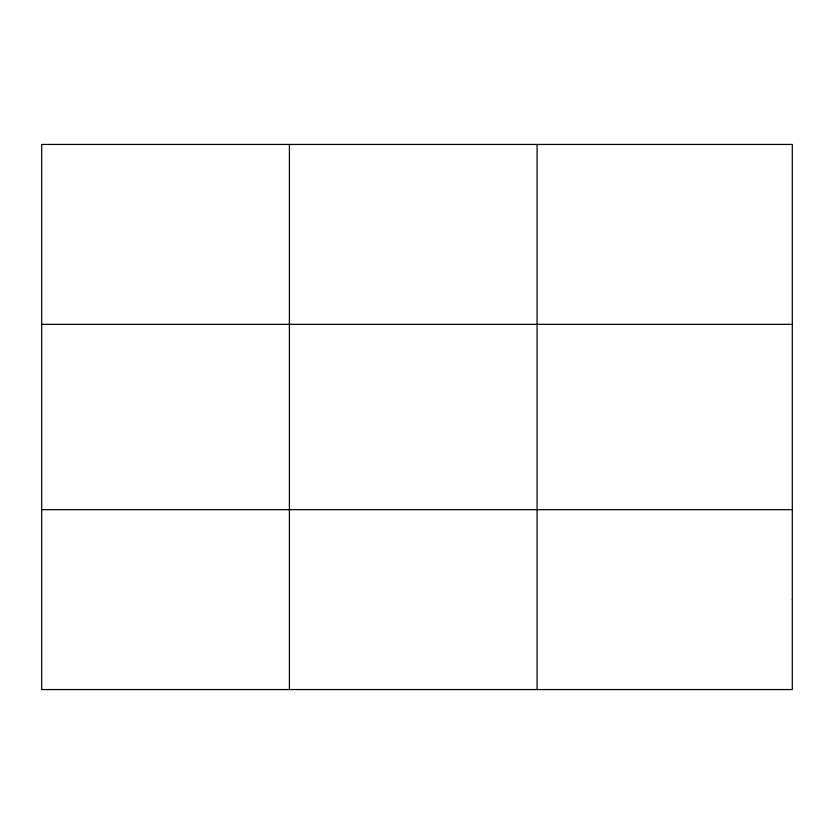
<?xml version="1.0" encoding="UTF-8"?>
<svg xmlns="http://www.w3.org/2000/svg" width="834" height="834" viewBox="0 0 834 834"><rect width="100%" height="100%" fill="white"/><g stroke="black" fill="none" stroke-linecap="round" stroke-linejoin="round"><path stroke-width="1.25" d="M289.398 144.438L289.398 689.562M537.096 144.438L537.096 689.562M41.7 324.332L792.3 324.332M41.7 509.668L792.3 509.668M792.3 599.615L792.3 689.562L41.7 689.562L41.7 144.438L792.3 144.438L792.3 599.615"/></g></svg>
